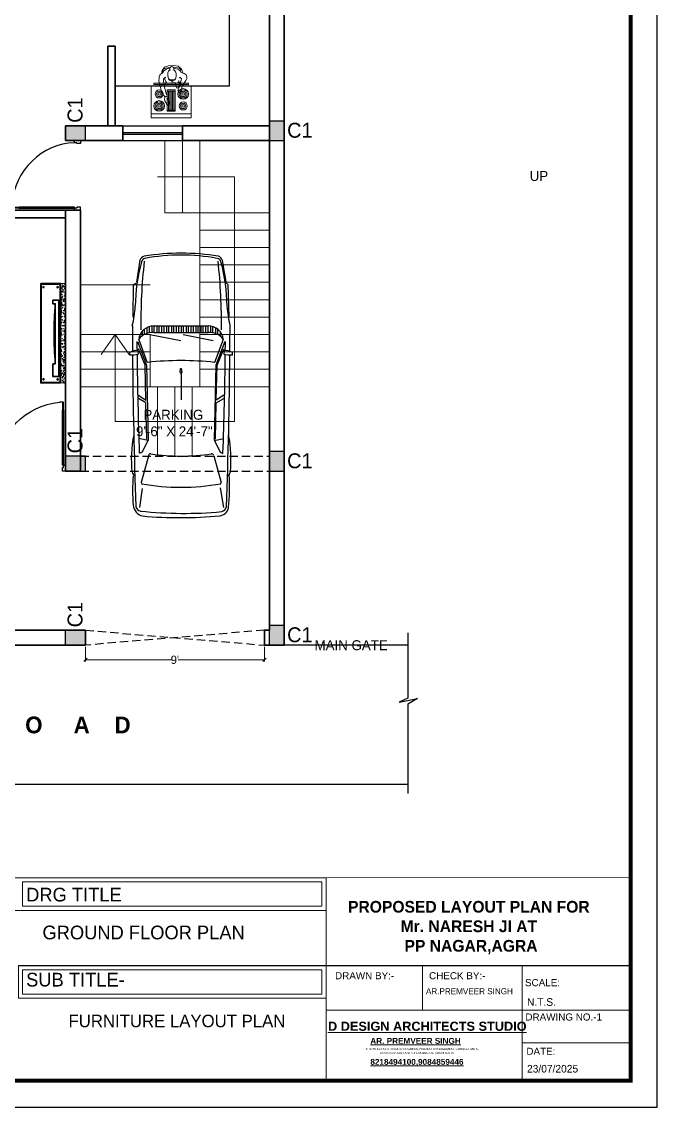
# Model space of a CAD drawing. Header units: millimetres. Extents: x -6808 to 215771, y -89660 to -16303.
# Drawn here: x 108286 to 108669, y -56514 to -55859 of the extents above; entities that cross this region are included whole.
import ezdxf

# ---------------------------------------------------------------- set-up
doc = ezdxf.new("R2010")
doc.units = ezdxf.units.MM
doc.header["$PDMODE"] = 35
doc.linetypes.add('ACAD_ISO10W100', pattern=[18, 12, -3, 0, -3])
doc.linetypes.add('DASHED', pattern=[0.75, 0.5, -0.25])
doc.layers.get('0').update_dxf_attribs({"color": 8})
for name, color, linetype, lineweight in [('_Furniture', 253, 'Continuous', 18), ('col.center', 5, 'ACAD_ISO10W100', 15), ('column', 5, 'Continuous', 30), ('FIXture', 132, 'Continuous', 13), ('FORMAT LAAYER', 250, 'Continuous', 13), ('FURNITURE 2', 33, 'Continuous', 25), ('furnitures', 12, 'Continuous', 13), ('STAIR', 252, 'Continuous', 15), ('text', 7, 'Continuous', 25), ('wall', 7, 'Continuous', 35)]:
    doc.layers.add(name, color=color, linetype=linetype, lineweight=lineweight)
doc.layers.add('AR.furniture', color=7, linetype='Continuous', lineweight=35, true_color=0x009e9e)
for name, color, linetype in [('CAR', 252, 'Continuous'), ('FORMAT', 7, 'Continuous'), ('NET 01', 8, 'Continuous'), ('WIN', 5, 'Continuous')]:
    doc.layers.add(name, color=color, linetype=linetype)
doc.styles.add('cdim', font='arial.ttf')
doc.styles.add('HYPERMARTBORA0$0$SANSSERIFBOLD', font='sasb____.pfb', dxfattribs={"height": 0.2})
doc.styles.add('SAJ', font='eurr____.ttf')
doc.styles.add('working', font='swissl.ttf')
doc.dimstyles.new('SAJ', dxfattribs={"dimtxt": 5, "dimasz": 2, "dimexe": 1, "dimexo": 1, "dimgap": 0.09375, "dimtad": 0, "dimdec": 1, "dimzin": 0, "dimdsep": 46, "dimlunit": 4, "dimtxsty": 'SAJ', "dimblk": 'OBLIQUE', "dimcen": 0.125, "dimdle": 0.375, "dimadec": 0, "dimazin": 0, "dimtfac": 1, "dimtdec": 1, "dimtofl": 0, "dimtmove": 0, "dimatfit": 3, "dimldrblk": 'OBLIQUE', "dimfxl": 1, "dimtolj": 1, "dimtzin": 0, "dimlwd": 5, "dimlwe": 5, "dimarcsym": 1})

# ---------------------------------------------------------------- blocks, each defined once
blk = doc.blocks.new('QEWFWE')
at = {"layer": 'NET 01'}
for p, q in [((238503.45, 15011.85), (238503.45, 15015.77)), ((238503.45, 15015.77), (238505.41, 15015.77)), ((238503.98, 15015.77), (238503.98, 15011.85)), ((238503.98, 15011.85), (238503.45, 15011.85)), ((238503.45, 15011.85), (238503.45, 14988.32)), ((238503.98, 14988.32), (238503.98, 15011.85)), ((238503.45, 14988.32), (238503.45, 14984.4)), ((238503.98, 14988.32), (238503.45, 14988.32)), ((238503.98, 14984.4), (238503.98, 14988.32)), ((238503.45, 14984.4), (238503.98, 14984.4))]:
    blk.add_line(p, q, dxfattribs=at)
for points in [[(238503.45, 14984.4), (238502.4, 14984.4), (238502.4, 14981.4), (238503.9, 14981.4), (238503.9, 14982.9), (238503.9, 14983.2), (238503.45, 14983.2)], [(238536.02, 14984.4), (238537.07, 14984.4), (238537.07, 14981.4), (238535.57, 14981.4), (238535.57, 14982.9), (238535.57, 14983.2), (238536.02, 14983.2)]]:
    blk.add_lwpolyline(points, close=True, dxfattribs=at)
blk.add_ellipse((238504.18, 14985.62), major_axis=(-29.27, 13.54), ratio=0.925766, start_param=-2.718612, end_param=-1.204625, dxfattribs=at)
blk = doc.blocks.new('_Oblique')
at = {"color": 0, "linetype": 'ByBlock', "lineweight": -2}
blk.add_line((-0.5, -0.5), (0.5, 0.5), dxfattribs=at)
blk = doc.blocks.new('A$C35EA12FA')
at = {"layer": 'furnitures', "ltscale": 1.4}
for p, q in [((2, 19.51), (1.64, 17.65)), ((2.45, 18.51), (1.77, 17.83)), ((3.32, 21.47), (2, 19.51)), ((2, 18.33), (2.36, 19.38)), ((2.36, 19.38), (2.77, 20.24)), ((2.59, 18.92), (2.45, 18.51)), ((3.23, 19.47), (2.59, 18.92)), ((2.77, 20.24), (3.86, 20.88)), ((4.18, 20.24), (3.23, 19.47)), ((5.45, 22.2), (3.32, 21.47)), ((3.86, 20.88), (5.27, 21.01)), ((5.18, 20.56), (4.18, 20.24)), ((5.18, 18.37), (5.14, 16.92)), ((6.23, 20.47), (5.18, 20.56)), ((5.45, 19.1), (5.18, 18.37)), ((5.27, 21.01), (6.32, 21.15)), ((8.32, 22.29), (5.45, 22.2)), ((6, 19.6), (5.45, 19.1)), ((6.59, 19.74), (6, 19.6)), ((6.32, 21.01), (6.27, 20.38)), ((6.27, 20.38), (6.32, 19.92)), ((6.59, 21.47), (6.32, 21.01)), ((6.32, 19.92), (6.59, 19.74)), ((7.27, 21.69), (6.59, 21.47)), ((7.82, 21.51), (7.27, 21.69)), ((8.36, 21.24), (7.82, 21.51)), ((11, 21.88), (8.32, 22.29)), ((8.54, 20.83), (8.36, 21.24)), ((8.36, 19.74), (8.45, 19.88)), ((8.73, 19.65), (8.36, 19.74)), ((8.45, 19.88), (8.59, 20.42)), ((8.59, 20.42), (8.54, 20.83)), ((8.63, 21.19), (10.36, 21.01)), ((9.27, 20.65), (8.73, 20.51)), ((9.13, 19.33), (8.73, 19.65)), ((9.63, 18.6), (9.13, 19.33)), ((10.54, 20.33), (9.27, 20.65)), ((9.77, 17.37), (9.63, 18.6)), ((10.36, 21.01), (11.95, 20.6)), ((11.41, 19.92), (10.54, 20.33)), ((12.81, 20.28), (11, 21.88)), ((12.18, 19.19), (11.41, 19.92)), ((11.95, 20.6), (12.72, 19.6)), ((12.5, 18.65), (12.18, 19.19)), ((13.27, 18.28), (12.5, 18.65)), ((13.27, 19.28), (12.81, 20.28)), ((13.5, 18.15), (13.27, 19.28)), ((0.27, 15.05), (0, 13.92)), ((0, 13.92), (0.41, 12.19)), ((0.55, 16.83), (0.23, 15.87)), ((0.23, 15.87), (0.27, 15.05)), ((1.05, 17.51), (0.55, 16.83)), ((1.77, 17.83), (1.05, 17.51)), ((2.68, 13.55), (2.77, 14.55)), ((2.82, 12.46), (2.68, 13.55)), ((2.77, 14.55), (3.14, 15.1)), ((3.09, 10.82), (2.82, 12.46)), ((3.14, 15.1), (3.54, 15.6)), ((3.91, 15.74), (3.5, 15.33)), ((3.5, 15.33), (3.5, 14.46)), ((3.5, 14.46), (3.91, 13.28)), ((3.54, 15.6), (3.91, 15.74)), ((4.04, 12.83), (3.86, 12.05)), ((3.91, 13.28), (4.64, 12.46)), ((4.64, 12.46), (5.41, 12.33)), ((5.14, 16.92), (5.36, 15.6)), ((5.36, 15.6), (5.63, 14.51)), ((5.41, 12.33), (8.36, 12.69)), ((5.63, 14.51), (6.13, 14.05)), ((5.82, 14.55), (5.68, 14.92)), ((6.41, 14.37), (5.82, 14.55)), ((6.13, 14.05), (6.68, 13.83)), ((6.95, 14.24), (6.41, 14.37)), ((6.68, 13.83), (7.13, 13.78)), ((7.59, 14.24), (6.95, 14.24)), ((7.13, 13.78), (7.27, 13.51)), ((7.27, 13.51), (7.5, 13.28)), ((7.5, 13.28), (7.73, 13.51)), ((8.09, 14.19), (7.59, 14.24)), ((7.73, 13.51), (8, 13.78)), ((8, 13.78), (8.36, 13.96)), ((8.68, 14.33), (8.09, 14.19)), ((8.28, 12.7), (10.5, 12.37)), ((8.36, 13.96), (9.09, 14.19)), ((9.22, 14.6), (8.68, 14.33)), ((9.09, 14.19), (9.41, 14.83)), ((9.41, 14.83), (9.77, 16.19)), ((9.77, 16.19), (9.77, 17.37)), ((10.5, 12.37), (11, 13.05)), ((11, 13.05), (11.41, 13.96)), ((11, 12.83), (12.04, 13.05)), ((11.63, 12.87), (11.45, 11.01)), ((11.5, 15.24), (11.72, 15.55)), ((11.72, 15.55), (12.18, 15.6)), ((12.5, 13.05), (12, 11.87)), ((12.04, 13.05), (12.5, 13.37)), ((12.18, 15.6), (12.45, 15.15)), ((12.45, 15.15), (12.81, 14.78)), ((12.54, 13.51), (12.5, 13.05)), ((12.63, 14.1), (12.54, 13.51)), ((12.81, 14.78), (12.63, 14.1)), ((14.31, 17.87), (13.27, 18.28)), ((13.62, 11.17), (15.36, 13.78)), ((15.45, 17.06), (14.31, 17.87)), ((15.36, 13.78), (15.77, 14.96)), ((15.81, 15.87), (15.45, 17.06)), ((15.77, 14.96), (15.81, 15.87)), ((0.41, 12.19), (1.82, 6.87)), ((1.82, 6.87), (2.86, 5.46)), ((4.04, 7.23), (3.09, 10.82)), ((3.45, 11.28), (3.23, 11.01)), ((3.86, 12.05), (3.45, 11.28)), ((4.18, 6.32), (4.04, 7.23)), ((4.86, 4.82), (4.18, 6.32)), ((9.59, 11.19), (9.54, 12.14)), ((9.95, 9.92), (9.59, 11.19)), ((10.27, 9.51), (9.95, 9.92)), ((10.72, 9.82), (10.27, 9.51)), ((11.45, 10), (10.67, 8.41)), ((10.67, 8.41), (10.72, 8.18)), ((11.45, 10.01), (10.68, 8.41)), ((10.68, 8.41), (10.72, 8.19)), ((11.45, 11.01), (10.72, 9.82)), ((10.72, 8.18), (11.13, 8.41)), ((10.72, 8.19), (11.13, 8.41)), ((11.13, 8.41), (10.86, 7.87)), ((11.13, 8.41), (10.86, 7.87)), ((10.86, 7.87), (10.95, 7.64)), ((10.86, 7.87), (10.95, 7.64)), ((10.95, 7.64), (11.27, 7.78)), ((10.95, 7.64), (11.27, 7.77)), ((11.27, 7.78), (11.04, 7.19)), ((11.27, 7.77), (11.04, 7.18)), ((11.04, 7.18), (11.27, 7.05)), ((11.27, 7.05), (11.49, 7.14)), ((12.13, 11.42), (11.45, 10.01)), ((11.49, 7.14), (11.54, 6.96)), ((11.54, 6.96), (11.86, 7)), ((12.26, 8), (11.83, 7)), ((12, 11.87), (12.13, 11.42)), ((12.13, 11.83), (12.59, 11.83)), ((12.27, 8.05), (12.22, 7.55)), ((12.22, 7.55), (12.45, 7.69)), ((12.45, 7.69), (12.68, 8)), ((12.59, 11.83), (13.09, 11.64)), ((12.68, 8), (12.81, 8.64)), ((12.81, 8.64), (13.09, 9.6)), ((13.09, 11.64), (13.45, 11.46)), ((13.09, 10.42), (13.18, 11.05)), ((13.09, 9.6), (13.09, 10.42)), ((13.18, 11.05), (13.68, 11.19)), ((2.86, 5.46), (3.18, 4.82)), ((3.18, 4.82), (3.45, 4.59)), ((3.5, 4.14), (3.23, 3.55)), ((3.23, 3.55), (3.5, 2.14)), ((3.45, 4.59), (3.5, 4.14)), ((3.5, 2.14), (3.91, 1.41)), ((3.54, 4.64), (3.86, 4.96)), ((3.86, 4.96), (4.5, 4.91)), ((3.91, 1.41), (4, 1.68)), ((4, 1.68), (4.54, 0.18)), ((4.5, 4.91), (4.64, 4.73)), ((4.54, 0.18), (4.73, 0.14)), ((4.73, 4.28), (4.82, 4.46)), ((5.36, 3), (4.73, 4.28)), ((4.73, 0.14), (4.82, 0.32)), ((4.82, 4.46), (4.86, 4.82)), ((4.82, 0.32), (5.09, 0)), ((5.09, 0), (5.45, 0)), ((5.63, 2.09), (5.36, 3)), ((5.45, 0.36), (5.73, 0.36)), ((5.45, 0), (5.45, 0.36)), ((6.04, 0.91), (5.63, 2.09)), ((5.73, 0.68), (6.04, 0.91)), ((5.73, 0.36), (5.73, 0.68))]:
    blk.add_line(p, q, dxfattribs=at)
blk = doc.blocks.new('A$C59C60163')
at = {"layer": 'FIXture'}
for p, q in [((62, 0), (62, 617)), ((123, 247), (123, 370)), ((411, 350), (123, 350)), ((411, 370), (411, 247)), ((494, 494), (514, 494)), ((514, 453), (494, 453)), ((123, 329), (411, 329)), ((411, 309), (123, 309)), ((123, 288), (411, 288)), ((411, 267), (123, 267)), ((514, 165), (494, 165)), ((494, 123), (514, 123))]:
    blk.add_line(p, q, dxfattribs=at)
for points in [[(494, 0), (0, 0), (0, 617), (494, 617)], [(535, 41), (514, 41), (514, 576), (535, 576)], [(432, 247), (103, 247), (103, 370), (432, 370)]]:
    blk.add_lwpolyline(points, close=True, dxfattribs=at)
for centre, radius in [((185, 494), 61.7), ((185, 494), 41.1), ((185, 494), 20.6), ((370, 494), 82.3), ((370, 494), 61.7), ((370, 494), 41.1), ((370, 494), 20.6), ((185, 123), 82.3), ((185, 123), 61.7), ((370, 123), 61.7), ((185, 123), 41.1), ((185, 123), 20.6), ((370, 123), 41.1), ((370, 123), 20.6)]:
    blk.add_circle(centre, radius, dxfattribs=at)
blk = doc.blocks.new('A$C22B204D2')
at = {"layer": '_Furniture', "color": 2, "xscale": 1.071547591360284, "yscale": 1.071547591360284, "zscale": 1.071547591360284}
blk.add_blockref('A$C35EA12FA', (4.57, 9.37), dxfattribs=at)
at = {"layer": 'FIXture', "xscale": -0.0391304348595441, "yscale": 0.0391304348595441, "zscale": 0.0391304348595441, "rotation": 270}
blk.add_blockref('A$C59C60163', (0, 1.61), dxfattribs=at)
blk = doc.blocks.new('*D2136')
at = {"layer": 'Defpoints', "color": 0, "transparency": 16777216}
for p in [(108324.09, -56235.23), (108432.09, -56235.23), (108324.09, -56244.08)]:
    blk.add_point(p, dxfattribs=at)
at = {"layer": 'wall', "color": 0, "lineweight": 5, "transparency": 16777216}
for p, q in [((108324.09, -56236.23), (108324.09, -56245.08)), ((108432.09, -56236.23), (108432.09, -56245.08)), ((108323.71, -56244.08), (108376.02, -56244.08)), ((108432.46, -56244.08), (108380.15, -56244.08))]:
    blk.add_line(p, q, dxfattribs=at)
at = {"layer": 'wall', "color": 0, "lineweight": 5, "transparency": 16777216, "xscale": 2, "yscale": 2, "zscale": 2}
for p, rotation in [((108324.09, -56244.08), 179.9999999999884), ((108432.09, -56244.08), 359.9999999999884)]:
    blk.add_blockref('_Oblique', p, dxfattribs=dict(at, rotation=rotation))
at = {"layer": 'wall', "color": 0, "transparency": 16777216, "insert": (108378.09, -56244.08), "char_height": 5, "attachment_point": 5, "style": 'SAJ'}
blk.add_mtext("\\A1;9'", dxfattribs=at)
blk = doc.blocks.new('vcdr')
at = {"layer": 'AR.furniture', "lineweight": 25, "ltscale": 2}
h = blk.add_hatch(dxfattribs=at)
h.set_pattern_fill('AR-CONC', color=256, scale=0.5, style=0)
h.set_pattern_definition([(50, (5894.276, -2096.168), (3.58630091, -0.313760675), [0.375, -4.125]), (355, (5894.276, -2096.168), (-0.69375667, 3.76096067), [0.3, -3.3]), (100.4514, (5894.575, -2096.194), (2.89254691, 3.44719771), [0.31870095, -3.50571056]), (46.1842, (5894.276, -2095.168), (5.33620524, -0.82759507), [0.5625, -6.1875]), (96.6356, (5894.7207, -2095.237), (4.67331353, 4.87058935), [0.47805144, -5.258565]), (351.1842, (5894.276, -2095.168), (4.67330973, 4.870593), [0.45, -4.95]), (21, (5894.776, -2095.418), (2.98453526, -2.01309445), [0.375, -4.125]), (326, (5894.776, -2095.418), (1.21657666, 3.62575023), [0.3, -3.3]), (71.4514, (5895.0247, -2095.5857), (4.20111314, 1.61265248), [0.31870095, -3.50571056]), (37.5, (5894.276, -2096.168), (0.060799277, 1.66446927), [0, -3.26, 0, -3.35, 0, -3.3125]), (7.5, (5894.276, -2096.168), (1.315347687, 1.97205856), [0, -1.91, 0, -3.185, 0, -1.2625]), (327.5, (5893.161, -2096.168), (2.66911218, -0.112774359), [0, -1.25, 0, -3.9, 0, -5.175]), (317.5, (5892.661, -2096.168), (2.915930847, 0.50052491), [0, -1.625, 0, -2.59, 0, -3.675])])
h.paths.add_polyline_path([(93614.87, -24321.29), (93617.87, -24321.29), (93617.87, -24261.29), (93614.87, -24261.29)])
at = {"layer": 'AR.furniture', "ltscale": 2}
blk.add_lwpolyline([(93614.87, -24321.29), (93602.87, -24321.29), (93602.87, -24261.29), (93614.87, -24261.29)], close=True, dxfattribs=at)
blk.add_lwpolyline([(93614.87, -24321.29), (93602.87, -24321.29), (93602.87, -24261.29), (93614.87, -24261.29)], close=True, dxfattribs=at)
at = {"layer": 'AR.furniture', "lineweight": 20, "ltscale": 5}
blk.add_lwpolyline([(93614.37, -24320.79), (93603.37, -24320.79), (93603.37, -24261.79), (93614.37, -24261.79)], close=True, dxfattribs=at)
blk.add_lwpolyline([(93614.37, -24320.79), (93603.37, -24320.79), (93603.37, -24261.79), (93614.37, -24261.79)], close=True, dxfattribs=at)
at = {"layer": 'AR.furniture', "lineweight": 9, "ltscale": 2}
blk.add_lwpolyline([(93614.87, -24321.29), (93617.87, -24321.29), (93617.87, -24261.29), (93614.87, -24261.29)], close=True, dxfattribs=at)
blk.add_lwpolyline([(93614.87, -24321.29), (93617.87, -24321.29), (93617.87, -24261.29), (93614.87, -24261.29)], close=True, dxfattribs=at)
at = {"layer": 'AR.furniture'}
for points in [[(93610.22, -24273.51), (93610.22, -24271.36), (93613.78, -24271.36), (93613.78, -24317.46), (93610.22, -24317.46), (93610.22, -24309.71)], [(93610.22, -24273.51), (93610.22, -24271.36), (93613.78, -24271.36), (93613.78, -24317.46), (93610.22, -24317.46), (93610.22, -24309.71)], [(93610.22, -24309.71), (93611.67, -24309.71), (93611.67, -24273.51), (93610.22, -24273.51)], [(93610.22, -24309.71), (93611.67, -24309.71), (93611.67, -24273.51), (93610.22, -24273.51)]]:
    blk.add_lwpolyline(points, dxfattribs=at)
at = {"layer": 'AR.furniture', "ltscale": 2}
for centre in [(93604.6, -24263.44), (93604.6, -24263.44), (93613.13, -24263.44), (93613.13, -24263.44), (93604.6, -24319.13), (93604.6, -24319.13), (93613.13, -24319.13), (93613.13, -24319.13)]:
    blk.add_circle(centre, 0.375, dxfattribs=at)
at = {"layer": 'AR.furniture', "ltscale": 5}
blk.add_arc((93852.35, -24291.61), 241.36, 175.69922, 184.30078, dxfattribs=at)
blk.add_arc((93852.35, -24291.61), 241.36, 175.69922, 184.30078, dxfattribs=at)
blk = doc.blocks.new('ALFA-P')
for p, q in [((0.051, 0.677), (0.379, 0.733)), ((0.421, 0.765), (0.398, 0.733)), ((0.922, 0.782), (0.421, 0.765)), ((1.054, 0.795), (1.05, 0.795)), ((1.245, 0.684), (1.208, 0.684)), ((1.611, 0.562), (1.26, 0.693)), ((1.295, 0.716), (1.659, 0.578)), ((1.658, 0.598), (1.405, 0.702)), ((1.439, 0.705), (1.49, 0.7)), ((1.501, 0.831), (1.466, 0.832)), ((2.117, 0.698), (2.191, 0.585)), ((2.236, 0.585), (2.166, 0.698)), ((2.809, 0.552), (2.782, 0.698)), ((2.989, 0.646), (3.012, 0.687)), ((3.538, 0.646), (3.838, 0.693)), ((1.161, 0.534), (1.064, 0.534)), ((1.08, 0.571), (1.171, 0.571)), ((1.187, 0.609), (1.104, 0.609)), ((1.142, 0.646), (1.211, 0.646)), ((1.187, 0.076), (1.276, 0.539)), ((2.191, 0.585), (1.658, 0.598)), ((1.659, 0.578), (2.801, 0.554)), ((2.789, 0.573), (2.236, 0.585)), ((2.801, 0.554), (2.99, 0.646)), ((3.044, 0.547), (3.455, 0.659)), ((1.053, -0.37), (1.053, 0.459)), ((1.156, 0.459), (1.053, 0.459)), ((1.053, 0.421), (1.156, 0.421)), ((1.156, 0.384), (1.053, 0.384)), ((1.053, 0.346), (1.156, 0.346)), ((1.055, 0.496), (1.156, 0.496)), ((1.156, -0.37), (1.156, 0.459)), ((1.156, 0.309), (1.053, 0.309)), ((1.053, 0.271), (1.156, 0.271)), ((1.156, 0.234), (1.053, 0.234)), ((1.053, 0.196), (1.156, 0.196)), ((1.156, 0.159), (1.053, 0.159)), ((1.053, 0.121), (1.156, 0.121)), ((1.156, 0.084), (1.053, 0.084)), ((1.053, 0.046), (1.156, 0.046)), ((1.156, 0.009), (1.053, 0.009)), ((1.187, -0.435), (1.281, 0.039)), ((1.765, 0.059), (1.708, 0.052)), ((1.708, 0.037), (1.708, 0.052)), ((1.765, 0.03), (1.708, 0.037)), ((1.775, 0.052), (1.765, 0.059)), ((1.775, 0.036), (1.765, 0.03)), ((1.766, 0.03), (1.766, 0.058)), ((1.77, 0.048), (1.787, 0.048)), ((1.77, 0.04), (1.787, 0.04)), ((1.775, 0.048), (1.775, 0.052)), ((1.775, 0.036), (1.775, 0.04)), ((1.787, 0.048), (1.804, 0.044)), ((1.787, 0.04), (1.804, 0.044)), ((1.804, 0.044), (2.189, 0.044)), ((1.053, -0.029), (1.156, -0.029)), ((1.156, -0.066), (1.053, -0.066)), ((1.053, -0.104), (1.156, -0.104)), ((1.156, -0.141), (1.053, -0.141)), ((1.053, -0.179), (1.156, -0.179)), ((1.156, -0.216), (1.053, -0.216)), ((1.053, -0.254), (1.156, -0.254)), ((1.156, -0.291), (1.053, -0.291)), ((1.053, -0.329), (1.156, -0.329)), ((1.156, -0.366), (1.053, -0.366)), ((1.055, -0.404), (1.156, -0.404)), ((1.161, -0.441), (1.064, -0.441)), ((1.08, -0.479), (1.171, -0.479)), ((1.611, -0.473), (1.26, -0.604)), ((1.295, -0.624), (1.659, -0.486)), ((2.191, -0.493), (1.658, -0.505)), ((1.659, -0.486), (2.801, -0.461)), ((2.117, -0.606), (2.191, -0.493)), ((2.236, -0.493), (2.166, -0.606)), ((2.789, -0.48), (2.236, -0.493)), ((2.809, -0.459), (2.782, -0.606)), ((2.801, -0.461), (2.99, -0.554)), ((3.033, -0.451), (3.453, -0.566)), ((0.049, -0.586), (0.383, -0.64)), ((0.421, -0.682), (0.398, -0.645)), ((1.187, -0.516), (1.104, -0.516)), ((1.142, -0.554), (1.211, -0.554)), ((1.245, -0.591), (1.208, -0.591)), ((1.658, -0.505), (1.405, -0.61)), ((1.439, -0.616), (1.49, -0.612)), ((2.989, -0.553), (3.012, -0.595)), ((3.547, -0.554), (3.838, -0.591)), ((0.922, -0.688), (0.421, -0.682)), ((1.501, -0.743), (1.466, -0.743))]:
    blk.add_line(p, q)
blk.add_lwpolyline([(1.77, 0.048, 0.135264), (1.769, 0.048, 0.106902), (1.768, 0.047, 0.081911), (1.768, 0.046, 0.07014), (1.768, 0.044, 0.07014), (1.768, 0.043, 0.081911), (1.768, 0.042, 0.106902), (1.769, 0.041, 0.135264), (1.77, 0.04, 0.135264)], format="xyb")
at = {"const_width": 0.00157}
blk.add_lwpolyline([(2.189, 0.044, 1), (2.188, 0.044, 1)], format="xyb", close=True, dxfattribs=at)
for centre, radius, start, end in [((0.086, 0.575), 0.109, 108.9654, 157.7189), ((0.794, -2.08), 2.83, 90.8303, 104.7581), ((0.644, 2.435), 1.69, 273.7251, 283.9002), ((1.288, 0.459), 0.235, 96.9706, 180), ((0.703, -88.577), 89.373, 89.52503, 89.7751), ((1.427, 0.479), 0.271, 128.1315, 184.3504), ((0.934, -56.277), 57.002, 89.4957, 89.6397), ((1.583, 0.741), 0.149, 145.9309, 193.8445), ((1.514, 0.784), 0.068, 134.8266, 142.9949), ((0.774, 0.825), 0.726, 350.1467, 0.5405), ((0.934, -56.277), 57.002, 87.9149, 89.4373), ((0.703, -88.577), 89.373, 87.99733, 89.48898), ((3.104, -1.099), 1.909, 84.2866, 101.4253), ((3.269, 0.711), 0.0928, 31.1037, 74.3748), ((3.518, -2.656), 3.444, 84.627, 92.961), ((3.799, 0.638), 0.106, 15.9545, 75.1491), ((3.801, 0.61), 0.169, 8.8601, 76.0341), ((-2.205, 0.087), 6.134, 353.8067, 5.429), ((3.477, 0.047), 3.537, 170.7624, 189.2376), ((3.018, 0.045), 3.049, 169.5804, 190.4804), ((0.087, 0.589), 0.0687, 102.3165, 172.6202), ((1.022, -8.34), 9.004, 89.3963, 96.1219), ((6.651, 0.044), 5.064, 174.1622, 185.8378), ((1.61, 0.559), 0.00255, 10.1904, 76.0607), ((3.055, 0.509), 0.0388, 106.5918, 183.3613), ((-0.143, 0.045), 3.193, 351.679, 8.321), ((3.448, 0.618), 0.0417, 52.5085, 81.0554), ((0.134, 0.045), 3.395, 349.695, 10.305), ((-2.824, 0.038), 6.818, 355.0765, 5.0418), ((1.288, -0.37), 0.235, 180, 263.0294), ((1.427, -0.391), 0.271, 175.6496, 231.8685), ((1.61, -0.47), 0.00255, 283.9393, 349.8096), ((3.042, -0.425), 0.0275, 161.9399, 248.0871), ((0.08, -0.492), 0.0989, 198.2367, 251.7095), ((0.093, -0.492), 0.0748, 186.407, 260.5783), ((1.022, 8.432), 9.004, 263.8781, 270.6037), ((0.794, 2.173), 2.83, 255.2872, 269.1697), ((0.644, -2.343), 1.69, 75.9638, 86.2749), ((0.934, 56.369), 57.002, 270.3603, 270.5047), ((1.583, -0.652), 0.149, 166.1555, 214.0691), ((0.774, -0.736), 0.726, 359.4595, 9.8533), ((0.934, 56.369), 57.002, 270.5622, 272.0851), ((0.703, 88.67), 89.373, 270.51092, 271.99998), ((3.456, -0.54), 0.0259, 261.842, 317.0719), ((3.785, -0.501), 0.189, 275.3376, 346.1066), ((3.803, -0.56), 0.0908, 281.9071, 350.7156), ((0.703, 88.67), 89.373, 270.2249, 270.47417), ((1.514, -0.695), 0.068, 217.0051, 225.1734), ((3.104, 1.191), 1.909, 258.5747, 275.7134), ((3.269, -0.618), 0.0928, 285.6252, 328.8963), ((3.577, 2.373), 3.071, 265.8615, 274.2164)]:
    blk.add_arc(centre, radius, start, end)
blk = doc.blocks.new('c1')
at = {"layer": 'column'}
blk.add_hatch(color=256, dxfattribs=at).paths.add_polyline_path([(58376.49, -43564.36), (58385.49, -43564.36), (58385.49, -43552.36), (58376.49, -43552.36)])
for p, q in [((58376.49, -43552.36), (58376.49, -43564.36)), ((58376.49, -43552.36), (58385.49, -43552.36)), ((58385.49, -43564.36), (58385.49, -43552.36)), ((58376.49, -43564.36), (58385.49, -43564.36))]:
    blk.add_line(p, q, dxfattribs=at)

msp = doc.modelspace()

# ---------------------------------------------------------------- linework, layer by layer
for p, q in [((108411.085, -55897.727), (108411.085, -55785.227)), ((108342.085, -55897.727), (108411.085, -55897.727))]:
    msp.add_line(p, q)
at = {"linetype": 'DASHED', "ltscale": 10}
for p, q in [((108321.085, -56121.227), (108435.085, -56121.227)), ((108321.085, -56130.227), (108435.085, -56130.227)), ((108324.085, -56226.227), (108432.085, -56235.227)), ((108432.085, -56226.227), (108324.085, -56235.227))]:
    msp.add_line(p, q, dxfattribs=at)
msp.add_lwpolyline([(108518.695, -56227.71), (108518.695, -56267.268), (108513.522, -56269.664), (108524.557, -56267.478), (108518.727, -56270.934), (108518.727, -56324.851)])
at = {"lineweight": 30}
for points in [[(108518.695, -56235.227), (108443.074, -56235.227)], [(108518.727, -56319.227), (108078.913, -56319.227)]]:
    msp.add_lwpolyline(points, dxfattribs=at)
at = {"layer": 'FORMAT', "ltscale": 2}
msp.add_line((108283.596, -56428.54), (108653.154, -56428.54), dxfattribs=at)
at = {"layer": 'FORMAT', "lineweight": 13, "ltscale": 20}
for p, q in [((108527.49, -56428.54), (108527.49, -56455.481)), ((108587.66, -56475.147), (108653.154, -56475.147))]:
    msp.add_line(p, q, dxfattribs=at)
at = {"layer": 'FORMAT', "color": 0}
msp.add_lwpolyline([(107905.393, -55429.495), (107905.393, -56514.145), (108669.231, -56514.145), (108669.231, -55429.495)], close=True, dxfattribs=at)
msp.add_lwpolyline([(107905.393, -55429.495), (107905.393, -56514.145), (108669.231, -56514.145), (108669.231, -55429.495)], close=True, dxfattribs=at)
at = {"layer": 'FORMAT', "color": 0, "const_width": 2.24}
msp.add_lwpolyline([(107921.47, -55445.572), (107921.47, -56498.068), (108653.154, -56498.068), (108653.154, -55445.572)], close=True, dxfattribs=at)
msp.add_lwpolyline([(107921.47, -55445.572), (107921.47, -56498.068), (108653.154, -56498.068), (108653.154, -55445.572)], close=True, dxfattribs=at)
at = {"layer": 'FORMAT', "ltscale": 2, "const_width": 0.559}
msp.add_lwpolyline([(108025.364, -56375.577), (108025.364, -56498.068), (107921.47, -56498.068), (107921.47, -56375.577), (108653.154, -56375.577)], dxfattribs=at)
at = {"layer": 'FORMAT', "lineweight": 18}
for points in [[(108469.413, -56395.401), (108025.364, -56395.401), (108025.364, -56375.577), (108469.413, -56375.577)], [(108469.413, -56375.577), (108469.413, -56395.401)]]:
    msp.add_lwpolyline(points, dxfattribs=at)
for points in [[(108286.156, -56378.137), (108466.852, -56378.137), (108466.852, -56392.841), (108286.156, -56392.841)], [(108283.596, -56428.54), (108469.413, -56428.54), (108469.413, -56448.365), (108283.596, -56448.365)], [(108286.156, -56431.1), (108466.852, -56431.1), (108466.852, -56445.804), (108286.156, -56445.804)]]:
    msp.add_lwpolyline(points, close=True, dxfattribs=at)
at = {"layer": 'FORMAT', "const_width": 0.559}
msp.add_lwpolyline([(108469.413, -56498.068), (108469.413, -56375.577)], dxfattribs=at)
at = {"layer": 'FORMAT', "color": 0, "lineweight": 13}
for points in [[(108587.66, -56498.068), (108587.66, -56428.54)], [(108469.413, -56455.481), (108653.154, -56455.481)]]:
    msp.add_lwpolyline(points, dxfattribs=at)
at = {"layer": 'STAIR'}
for p, q in [((108372.085, -55974.227), (108372.085, -55930.727)), ((108382.585, -55974.227), (108382.585, -55930.727)), ((108393.085, -55974.227), (108393.085, -55930.727)), ((108414.085, -55952.477), (108367.631, -55952.477)), ((108414.085, -56100.227), (108414.085, -55952.477)), ((108372.085, -55974.227), (108393.085, -55974.227)), ((108393.085, -55974.227), (108435.085, -55974.227)), ((108393.085, -55974.227), (108393.085, -56079.227)), ((108393.085, -55984.727), (108435.085, -55984.727)), ((108393.085, -55995.227), (108435.085, -55995.227)), ((108393.085, -56005.727), (108435.085, -56005.727)), ((108321.085, -56017.727), (108363.085, -56017.727)), ((108393.085, -56016.227), (108435.085, -56016.227)), ((108393.085, -56026.727), (108435.085, -56026.727)), ((108393.085, -56037.227), (108435.085, -56037.227)), ((108321.085, -56047.727), (108363.085, -56047.727)), ((108363.085, -56047.727), (108363.085, -56079.227)), ((108393.085, -56047.727), (108435.085, -56047.727)), ((108321.085, -56058.227), (108363.085, -56058.227)), ((108393.085, -56058.227), (108435.085, -56058.227)), ((108321.085, -56068.727), (108363.085, -56068.727)), ((108393.085, -56068.727), (108435.085, -56068.727)), ((108321.085, -56079.227), (108363.085, -56079.227)), ((108363.085, -56079.227), (108393.085, -56079.227)), ((108367.585, -56079.227), (108367.585, -56121.227)), ((108378.085, -56079.227), (108378.085, -56121.227)), ((108388.585, -56079.227), (108388.585, -56121.227)), ((108393.085, -56079.227), (108435.085, -56079.227))]:
    msp.add_line(p, q, dxfattribs=at)
at = {"layer": 'wall'}
for p, q in [((108435.085, -56226.227), (108435.085, -55524.227)), ((108342.085, -55921.727), (108342.085, -55897.727)), ((108312.085, -55930.727), (108312.085, -55921.727)), ((108312.085, -55921.727), (108346.585, -55921.727)), ((108346.585, -55921.727), (108346.585, -55930.727)), ((108382.585, -55921.727), (108435.085, -55921.727)), ((108382.585, -55921.727), (108382.585, -55930.727)), ((108321.085, -55930.727), (108312.085, -55930.727)), ((108321.085, -55930.727), (108346.585, -55930.727)), ((108382.585, -55930.727), (108435.085, -55930.727)), ((108312.085, -56121.227), (108312.085, -55972.727)), ((108312.085, -55972.727), (108321.085, -55972.727)), ((108321.085, -56130.227), (108321.085, -55972.727)), ((108312.085, -56121.227), (108312.085, -56130.227)), ((108312.085, -56130.227), (108321.085, -56130.227)), ((108162.085, -56226.227), (108324.085, -56226.227)), ((108324.085, -56226.227), (108324.085, -56235.227)), ((108432.085, -56226.227), (108435.085, -56226.227)), ((108432.085, -56226.227), (108432.085, -56235.227))]:
    msp.add_line(p, q, dxfattribs=at)
at = {"layer": 'wall', "color": 1}
for p, q in [((108337.585, -55921.727), (108337.585, -55873.727)), ((108337.585, -55873.727), (108342.085, -55873.727)), ((108342.085, -55921.727), (108342.085, -55873.727)), ((108265.585, -55972.727), (108312.085, -55972.727)), ((108265.585, -55977.227), (108312.085, -55977.227))]:
    msp.add_line(p, q, dxfattribs=at)
at = {"layer": 'wall'}
for points in [[(108432.085, -56235.227), (108444.085, -56235.227), (108444.085, -55515.227), (108120.085, -55515.227), (108120.085, -56235.227), (108138.085, -56235.227)], [(108162.085, -56235.227), (108324.085, -56235.227)]]:
    msp.add_lwpolyline(points, dxfattribs=at)
at = {"layer": 'WIN'}
for p, q in [((108346.585, -55921.727), (108382.585, -55921.727)), ((108346.585, -55925.727), (108382.585, -55925.727)), ((108346.585, -55926.727), (108382.585, -55926.727)), ((108346.585, -55930.727), (108382.585, -55930.727))]:
    msp.add_line(p, q, dxfattribs=at)

# ---------------------------------------------------------------- block references
at = {"linetype": 'ByBlock', "lineweight": 20, "xscale": 1.211467555345734, "yscale": 1.211467555345734, "zscale": 1.211467555345734, "rotation": 90}
msp.add_blockref('QEWFWE', (126470.56, -344910.643), dxfattribs=at)
at = {"linetype": 'ByBlock', "lineweight": 20, "xscale": -1.211467555345734, "yscale": 1.211467555345734, "zscale": 1.211467555345734}
msp.add_blockref('QEWFWE', (397250.002, -74279.702), dxfattribs=at)
at = {"layer": 'AR.furniture'}
msp.add_blockref('vcdr', (14694.218, -31755.688), dxfattribs=at)
at = {"layer": 'CAR', "xscale": 39.37007874017581, "yscale": 39.37007874017581, "zscale": 39.37007874017581, "rotation": 270}
msp.add_blockref('ALFA-P', (108380.053, -56001.018), dxfattribs=at)
at = {"layer": 'column'}
for p in [(50058.594, -12366.365), (50058.594, -12565.865), (50058.594, -12670.865)]:
    msp.add_blockref('c1', p, dxfattribs=at)
at = {"layer": 'column', "rotation": 90}
for p in [(64759.724, -114307.218), (64759.724, -114506.718), (64759.724, -114611.718)]:
    msp.add_blockref('c1', p, dxfattribs=at)
at = {"layer": 'FURNITURE 2', "ltscale": 0.5, "extrusion": (0, 0, -1), "xscale": -1, "zscale": -1}
msp.add_blockref('A$C22B204D2', (-108363.759, -55918.659), dxfattribs=at)

# ---------------------------------------------------------------- texts
at = {"layer": 'AR.furniture', "ltscale": 2, "insert": (108311.066, -56458.26), "char_height": 7.56, "width": 254.38707, "attachment_point": 1, "style": 'SAJ'}
msp.add_mtext('\\A1;{\\fCentury Gothic|b0|i0|c0|p34; FURNITURE LAYOUT PLAN}', dxfattribs=at)
at = {"layer": 'col.center', "linetype": 'ByBlock', "char_height": 9, "width": 293.6941, "attachment_point": 1, "rotation": 90, "style": 'SAJ'}
for insert in [(108313.318, -55919.997), (108313.318, -56119.497), (108313.318, -56224.497)]:
    msp.add_mtext('\\A1;{\\fCentury Gothic|b0|i0|c0|p34;C1}', dxfattribs=dict(at, insert=insert))
at = {"layer": 'col.center', "linetype": 'ByBlock', "char_height": 9, "width": 293.6941, "attachment_point": 1, "style": 'SAJ'}
for insert in [(108445.816, -55919.96), (108445.816, -56119.46), (108445.816, -56224.46)]:
    msp.add_mtext('\\A1;{\\fCentury Gothic|b0|i0|c0|p34;C1}', dxfattribs=dict(at, insert=insert))
at = {"layer": 'FORMAT', "lineweight": 13, "style": 'working'}
for s, height, p in [('DRAWN BY:-', 4.2576, (108474.759, -56436.862)), (' CHECK BY:-', 4.25764, (108529.842, -56436.862)), ('SCALE:', 4.2576, (108589.394, -56441.049)), ('DRAWING NO.-1', 4.25764, (108589.619, -56461.785)), ('DATE:', 4.2576, (108590.219, -56482.468))]:
    msp.add_text(s, height=height, dxfattribs=at).set_placement(p)
at = {"layer": 'FORMAT', "ltscale": 2, "attachment_point": 1, "style": 'SAJ'}
for s, insert, char_height, width in [('\\A1;{\\fCentury Gothic|b0|i0|c0|p34;DRG TITLE}', (108288.309, -56381.659), 8.25836, 191.48142), ('\\A1;{\\fCentury Gothic|b0|i0|c0|p34;GROUND FLOOR PLAN}', (108298.154, -56404.509), 8.25836, 191.48142), ('\\A1;{\\fCentury Gothic|b0|i0|c0|p34;SUB TITLE-}', (108288.306, -56432.986), 8.25836, 191.48142), ('\\A1;{\\fShonar Bangla|b0|i0|c0|p34;AR.PREMVEER SINGH}', (108529.62, -56442.266), 3.65867, 186.55052), ('\\A1;{\\fShonar Bangla|b0|i0|c0|p34;N.T.S.}', (108590.606, -56448.302), 4.60846, 119.67589), ('\\A1;{\\fShonar Bangla|b0|i0|c0|p34;23/07/2025}', (108590.606, -56488.569), 4.60846, 119.67589)]:
    msp.add_mtext(s, dxfattribs=dict(at, insert=insert, char_height=char_height, width=width))
at = {"layer": 'FORMAT', "insert": (108555.504, -56405.698), "char_height": 7.06187, "width": 177.40877, "attachment_point": 5, "style": 'cdim'}
msp.add_mtext('\\A1;{\\fDilleniaUPC|b1|i0|c0|p18;PROPOSED LAYOUT PLAN FOR \\PMr. NARESH JI AT \\P PP NAGAR,AGRA}', dxfattribs=at)
at = {"layer": 'FORMAT LAAYER', "color": 0, "lineweight": 13}
for s, height, style, p in [('%%UD DESIGN ARCHITECTS STUDIO', 5.4966, 'HYPERMARTBORA0$0$SANSSERIFBOLD', (108470.49, -56467.992)), ('%%UAR. PREMVEER SINGH', 3.53004, 'HYPERMARTBORA0$0$SANSSERIFBOLD', (108496.063, -56475.835)), ('ARCHITECTS,INTERIOR DESIGNERS,PROJECT MANAGEMENT CONSULTANTS,', 1.28401, 'working', (108493.221, -56479.563)), ('VASTU CONSULTANTS & LANDSCAPE ARCHITECTS', 1.28401, 'working', (108501.717, -56482.015)), ('%%U8218494100,9084859446', 3.53004, 'HYPERMARTBORA0$0$SANSSERIFBOLD', (108496.063, -56488.507))]:
    msp.add_text(s, height=height, dxfattribs=dict(at, style=style)).set_placement(p)
at = {"layer": 'FORMAT LAAYER', "linetype": 'ByBlock', "insert": (108290.345, -56278.346), "char_height": 10.08, "width": 351.4658, "attachment_point": 2, "style": 'SAJ'}
msp.add_mtext('\\A1;{\\fCentury Gothic|b1|i0|c0|p34;        R     O     A    D }', dxfattribs=at)
at = {"layer": 'text', "ltscale": 2, "char_height": 6, "width": 244.74508, "style": 'SAJ'}
for s, insert, attachment_point in [('\\A1;{\\fCentury Gothic|b0|i0|c0|p34;UP}', (108603.367, -55949.069), 3), ('\\A1;{\\fCentury Gothic|b0|i0|c0|p34;       PARKING\\P     9\'-6" X 24\'-7"}', (108343.495, -56093.173), 1), ('\\A1;{\\fCentury Gothic|b0|i0|c0|p34;MAIN GATE}', (108506.53, -56232.257), 3)]:
    msp.add_mtext(s, dxfattribs=dict(at, insert=insert, attachment_point=attachment_point))

# ---------------------------------------------------------------- dimensions: what is measured, and where the dimension line sits
at = {"layer": 'wall'}
dim = msp.add_aligned_dim(p1=(108432.085, -56235.227), p2=(108324.085, -56235.227), distance=8.853, dimstyle='SAJ', override={"dimfxl": 4}, dxfattribs=at)
dim.commit()
dim.dimension.update_dxf_attribs({"geometry": '*D2136', "text_midpoint": (108378.085, -56244.08)})

# ---------------------------------------------------------------- leaders
at = {"layer": 'STAIR'}
msp.add_leader([(108342.085, -56047.727), (108342.085, -56100.227), (108414.085, -56100.227)], dimstyle='SAJ', override={"dimasz": 12, "dimldrblk": 'Open90'}, dxfattribs=at)

doc.saveas('drawing.dxf')
